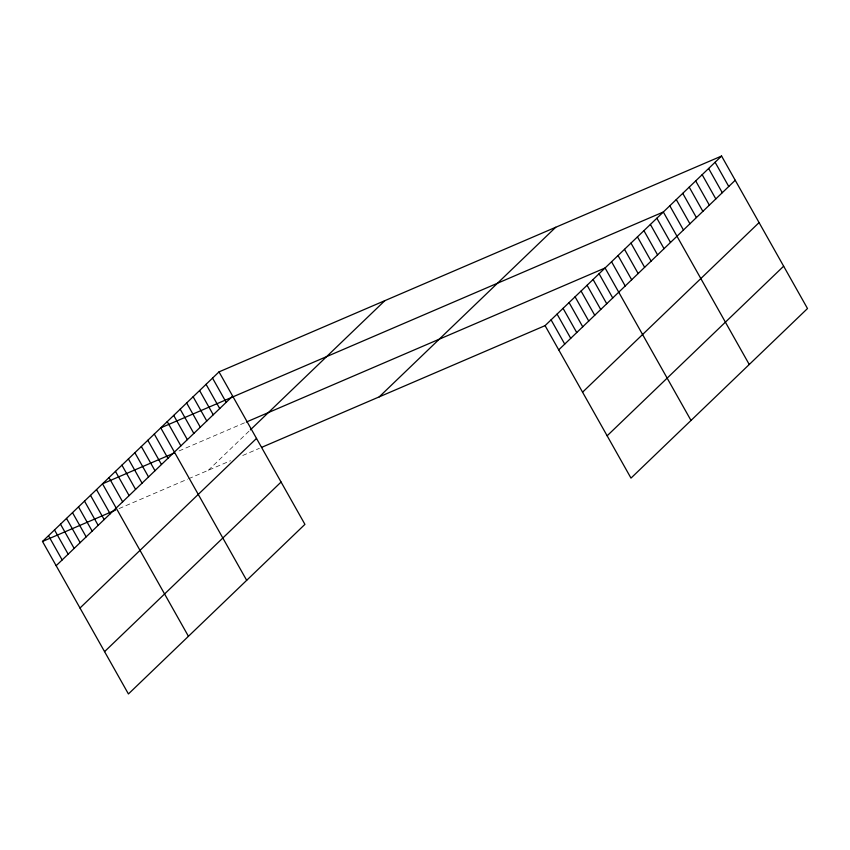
<?xml version="1.0" encoding="UTF-8"?>
<svg xmlns="http://www.w3.org/2000/svg" width="850" height="850" viewBox="0 0 850 850"><rect width="100%" height="100%" fill="white"/><g stroke="black" fill="none" stroke-linecap="round" stroke-linejoin="round"><path stroke-width="0.64" stroke-dasharray="4.25 3.19" d="M208.346 470.252L249.496 430.706M179.063 450.936L245.161 422.546M119.043 508.598L187.468 479.209M188.636 478.72L230.541 460.721M242.749 455.473L259.388 448.322"/><path stroke-width="1.27" d="M219.013 371.886L304.927 524.365L128.424 693.961L42.5 541.471L219.013 371.886L721.576 156.039L807.5 308.529L630.987 478.114L545.073 325.635L721.576 156.039M56.153 565.707L232.656 396.111M250.357 429.888L384.859 300.656M79.996 608.026L256.509 438.43M104.571 651.631L281.074 482.046M379.228 396.865L555.73 227.269M558.726 349.86L735.229 180.264M582.569 392.179L759.082 222.594M607.144 435.795L783.647 266.199M174.42 452.933L102.51 483.809L188.434 636.299M246.33 422.046L605.083 267.973L691.008 420.453M42.5 541.471L115.568 510.096M261.609 447.376L545.073 325.635M715.105 162.254L728.758 186.49M708.634 168.481L722.287 192.706M702.164 174.696L715.817 198.921M695.693 180.912L709.346 205.137M689.222 187.138L702.876 211.363M682.752 193.354L696.394 217.579M676.281 199.569L689.924 223.794M669.8 205.785L683.453 230.01M749.254 364.491L663.329 212.011L160.756 427.848L246.681 580.327M656.859 218.227L670.512 242.452M650.388 224.442L664.041 248.667M643.918 230.658L657.571 254.883M637.447 236.884L651.1 261.109M630.976 243.1L644.619 267.325M624.506 249.316L638.148 273.541M618.024 255.531L631.678 279.767M611.554 261.757L625.207 285.983M599.08 273.743L612.733 297.967M593.088 279.501L606.73 303.726M587.084 285.271L600.727 309.496M581.081 291.04L594.734 315.265M575.078 296.799L588.731 321.024M569.075 302.568L582.728 326.793M563.072 308.337L576.725 332.562M557.079 314.096L570.722 338.332M551.076 319.866L564.729 344.091M212.532 378.101L226.185 402.326M206.061 384.317L219.714 408.542M199.591 390.543L213.244 414.768M193.12 396.759L206.773 420.984M186.649 402.974L200.303 427.199M180.179 409.19L193.832 433.415M173.708 415.416L187.351 439.641M167.238 421.632L180.88 445.857M154.286 434.063L167.939 458.299M147.815 440.289L161.468 464.514M141.344 446.505L154.998 470.73M134.874 452.721L148.527 476.946M128.403 458.936L142.056 483.172M121.933 465.163L135.575 489.388M115.462 471.378L129.104 495.603M108.981 477.594L122.634 501.819M96.507 489.579L110.16 513.804M90.514 495.348L104.157 519.573M84.511 501.118L98.164 525.342M78.508 506.876L92.161 531.101M72.505 512.646L86.158 536.871M66.502 518.415L80.155 542.64M60.499 524.174L74.152 548.399M54.506 529.943L68.149 554.168M48.503 535.712L62.156 559.938"/></g></svg>
